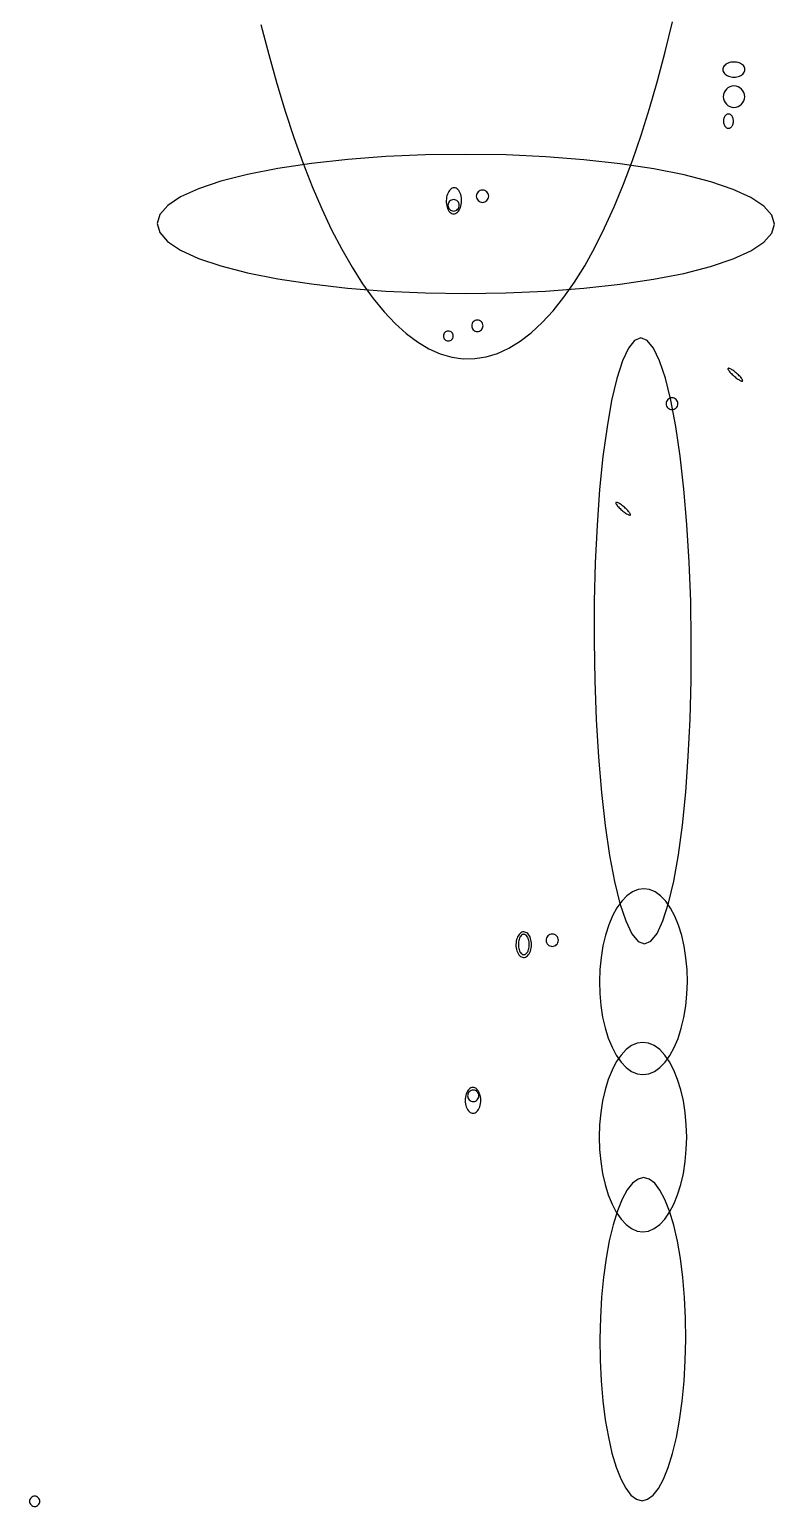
# Model space of a CAD drawing. Extents: x -1 to 217, y -22 to 302.
# Drawn here: x 52.5 to 98.6, y 85.4 to 176.8 of the extents above; entities that cross this region are included whole.
import ezdxf

# ---------------------------------------------------------------- set-up
doc = ezdxf.new("R2010")
doc.units = 0

msp = doc.modelspace()

# ---------------------------------------------------------------- linework, layer by layer
at = {"layer": 'CIRCLES'}
for p, q in [((95.424, 172.807), (95.411, 172.678)), ((95.462, 172.932), (95.424, 172.807)), ((95.523, 173.047), (95.462, 172.932)), ((95.606, 173.147), (95.523, 173.047)), ((95.706, 173.23), (95.606, 173.147)), ((95.821, 173.291), (95.706, 173.23)), ((95.946, 173.329), (95.821, 173.291)), ((96.076, 173.342), (95.946, 173.329)), ((96.205, 173.329), (96.076, 173.342)), ((96.33, 173.291), (96.205, 173.329)), ((96.445, 173.23), (96.33, 173.291)), ((96.545, 173.147), (96.445, 173.23)), ((96.628, 173.047), (96.545, 173.147)), ((96.689, 172.932), (96.628, 173.047)), ((96.727, 172.807), (96.689, 172.932)), ((96.74, 172.678), (96.727, 172.807)), ((95.411, 172.678), (95.424, 172.548)), ((95.424, 172.548), (95.462, 172.423)), ((95.462, 172.423), (95.523, 172.309)), ((95.523, 172.309), (95.606, 172.208)), ((95.606, 172.208), (95.706, 172.125)), ((95.706, 172.125), (95.821, 172.064)), ((95.821, 172.064), (95.946, 172.026)), ((95.946, 172.026), (96.076, 172.013)), ((96.076, 172.013), (96.205, 172.026)), ((96.205, 172.026), (96.33, 172.064)), ((96.33, 172.064), (96.445, 172.125)), ((96.445, 172.125), (96.545, 172.208)), ((96.545, 172.208), (96.628, 172.309)), ((96.628, 172.309), (96.689, 172.423)), ((96.689, 172.423), (96.727, 172.548)), ((96.727, 172.548), (96.74, 172.678)), ((80.144, 166.593), (80.136, 166.518)), ((80.136, 166.518), (80.144, 166.444)), ((80.165, 166.664), (80.144, 166.593)), ((80.144, 166.444), (80.165, 166.372)), ((80.201, 166.73), (80.165, 166.664)), ((80.248, 166.788), (80.201, 166.73)), ((80.306, 166.835), (80.248, 166.788)), ((80.372, 166.871), (80.306, 166.835)), ((80.444, 166.892), (80.372, 166.871)), ((80.518, 166.9), (80.444, 166.892)), ((80.592, 166.892), (80.518, 166.9)), ((80.664, 166.871), (80.592, 166.892)), ((80.73, 166.835), (80.664, 166.871)), ((80.788, 166.788), (80.73, 166.835)), ((80.835, 166.73), (80.788, 166.788)), ((80.871, 166.664), (80.835, 166.73)), ((80.892, 166.593), (80.871, 166.664)), ((80.871, 166.372), (80.892, 166.444)), ((80.9, 166.518), (80.892, 166.593)), ((80.892, 166.444), (80.9, 166.518)), ((78.386, 166.024), (78.379, 165.955)), ((78.379, 165.955), (78.386, 165.886)), ((78.406, 166.09), (78.386, 166.024)), ((78.386, 165.886), (78.406, 165.82)), ((78.439, 166.151), (78.406, 166.09)), ((78.406, 165.82), (78.439, 165.759)), ((78.482, 166.204), (78.439, 166.151)), ((78.439, 165.759), (78.482, 165.706)), ((78.536, 166.248), (78.482, 166.204)), ((78.482, 165.706), (78.536, 165.662)), ((78.597, 166.281), (78.536, 166.248)), ((78.536, 165.662), (78.597, 165.629)), ((78.663, 166.301), (78.597, 166.281)), ((78.597, 165.629), (78.663, 165.609)), ((78.732, 166.308), (78.663, 166.301)), ((78.663, 165.609), (78.732, 165.602)), ((78.801, 166.301), (78.732, 166.308)), ((78.732, 165.602), (78.801, 165.609)), ((78.867, 166.281), (78.801, 166.301)), ((78.801, 165.609), (78.867, 165.629)), ((78.928, 166.248), (78.867, 166.281)), ((78.867, 165.629), (78.928, 165.662)), ((78.981, 166.204), (78.928, 166.248)), ((78.928, 165.662), (78.981, 165.706)), ((79.025, 166.151), (78.981, 166.204)), ((78.981, 165.706), (79.025, 165.759)), ((79.057, 166.09), (79.025, 166.151)), ((79.025, 165.759), (79.057, 165.82)), ((79.078, 166.024), (79.057, 166.09)), ((79.057, 165.82), (79.078, 165.886)), ((79.084, 165.955), (79.078, 166.024)), ((79.078, 165.886), (79.084, 165.955)), ((80.165, 166.372), (80.201, 166.306)), ((80.201, 166.306), (80.248, 166.248)), ((80.248, 166.248), (80.306, 166.201)), ((80.306, 166.201), (80.372, 166.166)), ((80.372, 166.166), (80.444, 166.144)), ((80.444, 166.144), (80.518, 166.137)), ((80.518, 166.137), (80.592, 166.144)), ((80.592, 166.144), (80.664, 166.166)), ((80.664, 166.166), (80.73, 166.201)), ((80.73, 166.201), (80.788, 166.248)), ((80.788, 166.248), (80.835, 166.306)), ((80.835, 166.306), (80.871, 166.372)), ((79.855, 158.565), (79.848, 158.496)), ((79.848, 158.496), (79.855, 158.427)), ((79.875, 158.631), (79.855, 158.565)), ((79.855, 158.427), (79.875, 158.361)), ((79.908, 158.692), (79.875, 158.631)), ((79.875, 158.361), (79.908, 158.3)), ((79.951, 158.745), (79.908, 158.692)), ((79.908, 158.3), (79.951, 158.247)), ((80.005, 158.789), (79.951, 158.745)), ((79.951, 158.247), (80.005, 158.203)), ((80.066, 158.821), (80.005, 158.789)), ((80.005, 158.203), (80.066, 158.171)), ((80.132, 158.842), (80.066, 158.821)), ((80.201, 158.848), (80.132, 158.842)), ((80.269, 158.842), (80.201, 158.848)), ((80.335, 158.821), (80.269, 158.842)), ((80.396, 158.789), (80.335, 158.821)), ((80.335, 158.171), (80.396, 158.203)), ((80.45, 158.745), (80.396, 158.789)), ((80.396, 158.203), (80.45, 158.247)), ((80.493, 158.692), (80.45, 158.745)), ((80.45, 158.247), (80.493, 158.3)), ((80.526, 158.631), (80.493, 158.692)), ((80.493, 158.3), (80.526, 158.361)), ((80.546, 158.565), (80.526, 158.631)), ((80.526, 158.361), (80.546, 158.427)), ((80.553, 158.496), (80.546, 158.565)), ((80.546, 158.427), (80.553, 158.496)), ((78.102, 157.921), (78.096, 157.861)), ((78.096, 157.861), (78.102, 157.801)), ((78.119, 157.978), (78.102, 157.921)), ((78.102, 157.801), (78.119, 157.744)), ((78.148, 158.031), (78.119, 157.978)), ((78.119, 157.744), (78.148, 157.691)), ((78.185, 158.077), (78.148, 158.031)), ((78.148, 157.691), (78.185, 157.645)), ((78.232, 158.115), (78.185, 158.077)), ((78.185, 157.645), (78.232, 157.607)), ((78.285, 158.143), (78.232, 158.115)), ((78.232, 157.607), (78.285, 157.579)), ((78.342, 158.16), (78.285, 158.143)), ((78.285, 157.579), (78.342, 157.562)), ((78.401, 158.166), (78.342, 158.16)), ((78.342, 157.562), (78.401, 157.556)), ((78.461, 158.16), (78.401, 158.166)), ((78.401, 157.556), (78.461, 157.562)), ((78.518, 158.143), (78.461, 158.16)), ((78.461, 157.562), (78.518, 157.579)), ((78.571, 158.115), (78.518, 158.143)), ((78.518, 157.579), (78.571, 157.607)), ((78.617, 158.077), (78.571, 158.115)), ((78.571, 157.607), (78.617, 157.645)), ((78.655, 158.031), (78.617, 158.077)), ((78.617, 157.645), (78.655, 157.691)), ((78.683, 157.978), (78.655, 158.031)), ((78.655, 157.691), (78.683, 157.744)), ((78.701, 157.921), (78.683, 157.978)), ((78.683, 157.744), (78.701, 157.801)), ((78.707, 157.861), (78.701, 157.921)), ((78.701, 157.801), (78.707, 157.861)), ((80.066, 158.171), (80.132, 158.15)), ((80.132, 158.15), (80.201, 158.144)), ((80.201, 158.144), (80.269, 158.15)), ((80.269, 158.15), (80.335, 158.171)), ((91.887, 153.741), (91.88, 153.67)), ((91.88, 153.67), (91.887, 153.599)), ((91.908, 153.809), (91.887, 153.741)), ((91.942, 153.872), (91.908, 153.809)), ((91.987, 153.928), (91.942, 153.872)), ((92.042, 153.973), (91.987, 153.928)), ((92.105, 154.006), (92.042, 153.973)), ((92.173, 154.027), (92.105, 154.006)), ((92.244, 154.034), (92.173, 154.027)), ((92.315, 154.027), (92.244, 154.034)), ((92.384, 154.006), (92.315, 154.027)), ((92.447, 153.973), (92.384, 154.006)), ((92.502, 153.928), (92.447, 153.973)), ((92.547, 153.872), (92.502, 153.928)), ((92.581, 153.809), (92.547, 153.872)), ((92.602, 153.741), (92.581, 153.809)), ((92.609, 153.67), (92.602, 153.741)), ((92.602, 153.599), (92.609, 153.67)), ((91.887, 153.599), (91.908, 153.531)), ((91.908, 153.531), (91.942, 153.468)), ((91.942, 153.468), (91.987, 153.412)), ((91.987, 153.412), (92.042, 153.367)), ((92.042, 153.367), (92.105, 153.334)), ((92.105, 153.334), (92.173, 153.313)), ((92.173, 153.313), (92.244, 153.306)), ((92.244, 153.306), (92.315, 153.313)), ((92.315, 153.313), (92.384, 153.334)), ((92.384, 153.334), (92.447, 153.367)), ((92.447, 153.367), (92.502, 153.412)), ((92.502, 153.412), (92.547, 153.468)), ((92.547, 153.468), (92.581, 153.531)), ((92.581, 153.531), (92.602, 153.599)), ((84.566, 120.729), (84.519, 120.672)), ((84.624, 120.777), (84.566, 120.729)), ((84.69, 120.812), (84.624, 120.777)), ((84.762, 120.834), (84.69, 120.812)), ((84.836, 120.841), (84.762, 120.834)), ((84.91, 120.834), (84.836, 120.841)), ((84.982, 120.812), (84.91, 120.834)), ((85.048, 120.777), (84.982, 120.812)), ((85.106, 120.729), (85.048, 120.777)), ((85.153, 120.672), (85.106, 120.729)), ((84.462, 120.534), (84.454, 120.46)), ((84.454, 120.46), (84.462, 120.385)), ((84.483, 120.606), (84.462, 120.534)), ((84.462, 120.385), (84.483, 120.313)), ((84.519, 120.672), (84.483, 120.606)), ((84.483, 120.313), (84.519, 120.247)), ((84.519, 120.247), (84.566, 120.19)), ((84.566, 120.19), (84.624, 120.142)), ((84.624, 120.142), (84.69, 120.107)), ((84.69, 120.107), (84.762, 120.085)), ((84.762, 120.085), (84.836, 120.078)), ((84.836, 120.078), (84.91, 120.085)), ((84.91, 120.085), (84.982, 120.107)), ((84.982, 120.107), (85.048, 120.142)), ((85.048, 120.142), (85.106, 120.19)), ((85.106, 120.19), (85.153, 120.247)), ((85.189, 120.606), (85.153, 120.672)), ((85.153, 120.247), (85.189, 120.313)), ((85.21, 120.534), (85.189, 120.606)), ((85.189, 120.313), (85.21, 120.385)), ((85.218, 120.46), (85.21, 120.534)), ((85.21, 120.385), (85.218, 120.46)), ((79.601, 110.897), (79.594, 110.829)), ((79.594, 110.829), (79.601, 110.76)), ((79.621, 110.963), (79.601, 110.897)), ((79.601, 110.76), (79.621, 110.694)), ((79.654, 111.024), (79.621, 110.963)), ((79.621, 110.694), (79.654, 110.633)), ((79.697, 111.078), (79.654, 111.024)), ((79.654, 110.633), (79.697, 110.58)), ((79.751, 111.122), (79.697, 111.078)), ((79.812, 111.154), (79.751, 111.122)), ((79.878, 111.174), (79.812, 111.154)), ((79.947, 111.181), (79.878, 111.174)), ((80.015, 111.174), (79.947, 111.181)), ((80.081, 111.154), (80.015, 111.174)), ((80.142, 111.122), (80.081, 111.154)), ((80.196, 111.078), (80.142, 111.122)), ((80.239, 111.024), (80.196, 111.078)), ((80.196, 110.58), (80.239, 110.633)), ((80.272, 110.963), (80.239, 111.024)), ((80.239, 110.633), (80.272, 110.694)), ((80.292, 110.897), (80.272, 110.963)), ((80.272, 110.694), (80.292, 110.76)), ((80.299, 110.829), (80.292, 110.897)), ((80.292, 110.76), (80.299, 110.829)), ((79.697, 110.58), (79.751, 110.536)), ((79.751, 110.536), (79.812, 110.503)), ((79.812, 110.503), (79.878, 110.483)), ((79.878, 110.483), (79.947, 110.476)), ((79.947, 110.476), (80.015, 110.483)), ((80.015, 110.483), (80.081, 110.503)), ((80.081, 110.503), (80.142, 110.536)), ((80.142, 110.536), (80.196, 110.58)), ((52.586, 85.95), (52.547, 85.901)), ((52.634, 85.989), (52.586, 85.95)), ((52.689, 86.018), (52.634, 85.989)), ((52.749, 86.036), (52.689, 86.018)), ((52.811, 86.043), (52.749, 86.036)), ((52.873, 86.036), (52.811, 86.043)), ((52.932, 86.018), (52.873, 86.036)), ((52.987, 85.989), (52.932, 86.018)), ((53.035, 85.95), (52.987, 85.989)), ((53.075, 85.901), (53.035, 85.95)), ((52.499, 85.787), (52.493, 85.725)), ((52.493, 85.725), (52.499, 85.663)), ((52.517, 85.847), (52.499, 85.787)), ((52.499, 85.663), (52.517, 85.603)), ((52.547, 85.901), (52.517, 85.847)), ((52.517, 85.603), (52.547, 85.549)), ((52.547, 85.549), (52.586, 85.5)), ((52.586, 85.5), (52.634, 85.461)), ((52.634, 85.461), (52.689, 85.432)), ((52.689, 85.432), (52.749, 85.414)), ((52.749, 85.414), (52.811, 85.407)), ((52.811, 85.407), (52.873, 85.414)), ((52.873, 85.414), (52.932, 85.432)), ((52.932, 85.432), (52.987, 85.461)), ((52.987, 85.461), (53.035, 85.5)), ((53.035, 85.5), (53.075, 85.549)), ((53.104, 85.847), (53.075, 85.901)), ((53.075, 85.549), (53.104, 85.603)), ((53.122, 85.787), (53.104, 85.847)), ((53.104, 85.603), (53.122, 85.663)), ((53.128, 85.725), (53.122, 85.787)), ((53.122, 85.663), (53.128, 85.725))]:
    msp.add_line(p, q, dxfattribs=at)
at = {"layer": 'ELLIPSES'}
for p, q in [((66.813, 177.144), (67.288, 175.287)), ((91.825, 175.45), (92.275, 177.313)), ((67.288, 175.287), (67.785, 173.501)), ((91.352, 173.657), (91.825, 175.45)), ((95.523, 174.636), (95.474, 174.584)), ((95.582, 174.682), (95.523, 174.636)), ((95.649, 174.724), (95.582, 174.682)), ((95.723, 174.759), (95.649, 174.724)), ((95.803, 174.787), (95.723, 174.759)), ((95.888, 174.808), (95.803, 174.787)), ((95.975, 174.821), (95.888, 174.808)), ((96.065, 174.826), (95.975, 174.821)), ((96.154, 174.823), (96.065, 174.826)), ((96.243, 174.812), (96.154, 174.823)), ((96.328, 174.794), (96.243, 174.812)), ((96.409, 174.768), (96.328, 174.794)), ((96.484, 174.735), (96.409, 174.768)), ((96.552, 174.696), (96.484, 174.735)), ((96.611, 174.651), (96.552, 174.696)), ((96.662, 174.601), (96.611, 174.651)), ((95.391, 174.41), (95.386, 174.349)), ((95.386, 174.349), (95.392, 174.288)), ((95.407, 174.47), (95.391, 174.41)), ((95.392, 174.288), (95.411, 174.229)), ((95.435, 174.529), (95.407, 174.47)), ((95.411, 174.229), (95.44, 174.171)), ((95.474, 174.584), (95.435, 174.529)), ((95.44, 174.171), (95.481, 174.117)), ((95.481, 174.117), (95.531, 174.067)), ((95.531, 174.067), (95.591, 174.022)), ((95.591, 174.022), (95.659, 173.982)), ((95.659, 173.982), (95.734, 173.949)), ((95.734, 173.949), (95.815, 173.923)), ((95.815, 173.923), (95.9, 173.905)), ((95.9, 173.905), (95.988, 173.894)), ((95.988, 173.894), (96.078, 173.891)), ((96.078, 173.891), (96.167, 173.897)), ((96.167, 173.897), (96.255, 173.91)), ((96.255, 173.91), (96.34, 173.931)), ((96.34, 173.931), (96.42, 173.959)), ((96.42, 173.959), (96.494, 173.994)), ((96.494, 173.994), (96.561, 174.035)), ((96.561, 174.035), (96.619, 174.082)), ((96.619, 174.082), (96.669, 174.133)), ((96.702, 174.546), (96.662, 174.601)), ((96.669, 174.133), (96.707, 174.189)), ((96.732, 174.489), (96.702, 174.546)), ((96.707, 174.189), (96.735, 174.247)), ((96.75, 174.429), (96.732, 174.489)), ((96.735, 174.247), (96.752, 174.307)), ((96.757, 174.368), (96.75, 174.429)), ((96.752, 174.307), (96.757, 174.368)), ((67.785, 173.501), (68.304, 171.789)), ((90.856, 171.938), (91.352, 173.657)), ((90.339, 170.296), (90.856, 171.938)), ((68.304, 171.789), (68.842, 170.154)), ((95.429, 171.225), (95.425, 171.167)), ((95.425, 171.167), (95.427, 171.11)), ((95.427, 171.11), (95.435, 171.053)), ((95.437, 171.281), (95.429, 171.225)), ((95.435, 171.053), (95.447, 170.999)), ((95.451, 171.335), (95.437, 171.281)), ((95.447, 170.999), (95.464, 170.947)), ((95.47, 171.387), (95.451, 171.335)), ((95.493, 171.434), (95.47, 171.387)), ((95.52, 171.477), (95.493, 171.434)), ((95.551, 171.515), (95.52, 171.477)), ((95.585, 171.547), (95.551, 171.515)), ((95.622, 171.572), (95.585, 171.547)), ((95.661, 171.59), (95.622, 171.572)), ((95.7, 171.6), (95.661, 171.59)), ((95.741, 171.604), (95.7, 171.6)), ((95.781, 171.599), (95.741, 171.604)), ((95.821, 171.588), (95.781, 171.599)), ((95.859, 171.569), (95.821, 171.588)), ((95.895, 171.543), (95.859, 171.569)), ((95.929, 171.511), (95.895, 171.543)), ((95.959, 171.472), (95.929, 171.511)), ((95.985, 171.429), (95.959, 171.472)), ((96.007, 171.38), (95.985, 171.429)), ((96.002, 170.94), (96.02, 170.992)), ((96.024, 171.329), (96.007, 171.38)), ((96.02, 170.992), (96.034, 171.046)), ((96.037, 171.274), (96.024, 171.329)), ((96.034, 171.046), (96.043, 171.103)), ((96.044, 171.217), (96.037, 171.274)), ((96.043, 171.103), (96.046, 171.16)), ((96.046, 171.16), (96.044, 171.217)), ((68.842, 170.154), (69.401, 168.599)), ((89.801, 168.734), (90.339, 170.296)), ((95.464, 170.947), (95.486, 170.899)), ((95.486, 170.899), (95.513, 170.855)), ((95.513, 170.855), (95.543, 170.817)), ((95.543, 170.817), (95.576, 170.784)), ((95.576, 170.784), (95.612, 170.759)), ((95.612, 170.759), (95.65, 170.74)), ((95.65, 170.74), (95.69, 170.728)), ((95.69, 170.728), (95.73, 170.724)), ((95.73, 170.724), (95.771, 170.727)), ((95.771, 170.727), (95.811, 170.738)), ((95.811, 170.738), (95.85, 170.756)), ((95.85, 170.756), (95.886, 170.781)), ((95.886, 170.781), (95.92, 170.812)), ((95.92, 170.812), (95.951, 170.85)), ((95.951, 170.85), (95.979, 170.893)), ((95.979, 170.893), (96.002, 170.94)), ((67.863, 168.233), (65.984, 167.863)), ((69.94, 168.543), (67.863, 168.233)), ((69.401, 168.599), (69.977, 167.127)), ((72.181, 168.79), (69.94, 168.543)), ((74.547, 168.968), (72.181, 168.79)), ((76.997, 169.075), (74.547, 168.968)), ((79.489, 169.109), (76.997, 169.075)), ((81.982, 169.07), (79.489, 169.109)), ((84.432, 168.957), (81.982, 169.07)), ((86.797, 168.773), (84.432, 168.957)), ((89.037, 168.522), (86.797, 168.773)), ((91.114, 168.206), (89.037, 168.522)), ((89.244, 167.254), (89.801, 168.734)), ((64.337, 167.442), (62.949, 166.975)), ((65.984, 167.863), (64.337, 167.442)), ((92.992, 167.833), (91.114, 168.206)), ((94.638, 167.408), (92.992, 167.833)), ((96.025, 166.938), (94.638, 167.408)), ((61.843, 166.471), (61.04, 165.939)), ((62.949, 166.975), (61.843, 166.471)), ((69.977, 167.127), (70.571, 165.741)), ((78.296, 166.451), (78.281, 166.348)), ((78.318, 166.55), (78.296, 166.451)), ((78.349, 166.644), (78.318, 166.55)), ((78.385, 166.731), (78.349, 166.644)), ((78.429, 166.809), (78.385, 166.731)), ((78.477, 166.878), (78.429, 166.809)), ((78.531, 166.935), (78.477, 166.878)), ((78.588, 166.98), (78.531, 166.935)), ((78.648, 167.013), (78.588, 166.98)), ((78.71, 167.032), (78.648, 167.013)), ((78.772, 167.037), (78.71, 167.032)), ((78.834, 167.028), (78.772, 167.037)), ((78.895, 167.006), (78.834, 167.028)), ((78.953, 166.971), (78.895, 167.006)), ((79.008, 166.923), (78.953, 166.971)), ((79.058, 166.863), (79.008, 166.923)), ((79.103, 166.792), (79.058, 166.863)), ((79.142, 166.711), (79.103, 166.792)), ((79.175, 166.623), (79.142, 166.711)), ((79.2, 166.527), (79.175, 166.623)), ((79.217, 166.427), (79.2, 166.527)), ((79.227, 166.323), (79.217, 166.427)), ((88.669, 165.861), (89.244, 167.254)), ((97.13, 166.431), (96.025, 166.938)), ((97.932, 165.897), (97.13, 166.431)), ((61.04, 165.939), (60.552, 165.387)), ((70.571, 165.741), (71.181, 164.443)), ((78.281, 166.348), (78.274, 166.242)), ((78.274, 166.242), (78.276, 166.137)), ((78.276, 166.137), (78.285, 166.033)), ((78.285, 166.033), (78.303, 165.933)), ((78.303, 165.933), (78.328, 165.837)), ((78.328, 165.837), (78.36, 165.749)), ((78.36, 165.749), (78.399, 165.668)), ((78.399, 165.668), (78.444, 165.598)), ((78.444, 165.598), (78.495, 165.538)), ((78.495, 165.538), (78.549, 165.49)), ((78.549, 165.49), (78.608, 165.454)), ((78.914, 165.48), (78.972, 165.525)), ((78.972, 165.525), (79.025, 165.583)), ((79.025, 165.583), (79.074, 165.651)), ((79.074, 165.651), (79.117, 165.729)), ((79.117, 165.729), (79.154, 165.816)), ((79.154, 165.816), (79.184, 165.91)), ((79.184, 165.91), (79.207, 166.009)), ((79.207, 166.009), (79.221, 166.113)), ((79.221, 166.113), (79.228, 166.218)), ((79.228, 166.218), (79.227, 166.323)), ((88.076, 164.555), (88.669, 165.861)), ((98.419, 165.344), (97.932, 165.897)), ((60.552, 165.387), (60.388, 164.825)), ((60.388, 164.825), (60.55, 164.263)), ((78.608, 165.454), (78.668, 165.432)), ((78.668, 165.432), (78.73, 165.423)), ((78.73, 165.423), (78.793, 165.429)), ((78.793, 165.429), (78.854, 165.448)), ((78.854, 165.448), (78.914, 165.48)), ((98.418, 164.22), (98.582, 164.782)), ((98.582, 164.782), (98.419, 165.344)), ((60.55, 164.263), (61.037, 163.71)), ((61.037, 163.71), (61.839, 163.175)), ((71.181, 164.443), (71.806, 163.236)), ((87.467, 163.34), (88.076, 164.555)), ((97.126, 163.136), (97.93, 163.668)), ((97.93, 163.668), (98.418, 164.22)), ((61.839, 163.175), (62.944, 162.669)), ((71.806, 163.236), (72.445, 162.122)), ((86.843, 162.217), (87.467, 163.34)), ((96.021, 162.632), (97.126, 163.136)), ((62.944, 162.669), (64.331, 162.199)), ((64.331, 162.199), (65.978, 161.774)), ((72.445, 162.122), (73.096, 161.103)), ((86.205, 161.19), (86.843, 162.217)), ((92.985, 161.743), (94.632, 162.165)), ((94.632, 162.165), (96.021, 162.632)), ((65.978, 161.774), (67.855, 161.4)), ((67.855, 161.4), (69.932, 161.085)), ((69.932, 161.085), (72.172, 160.833)), ((73.096, 161.103), (73.759, 160.181)), ((85.554, 160.259), (86.205, 161.19)), ((86.788, 160.817), (89.029, 161.064)), ((89.029, 161.064), (91.106, 161.374)), ((91.106, 161.374), (92.985, 161.743)), ((72.172, 160.833), (74.537, 160.65)), ((73.759, 160.181), (74.433, 159.357)), ((74.537, 160.65), (76.987, 160.537)), ((76.987, 160.537), (79.48, 160.497)), ((79.48, 160.497), (81.972, 160.531)), ((81.972, 160.531), (84.423, 160.639)), ((84.423, 160.639), (86.788, 160.817)), ((84.892, 159.427), (85.554, 160.259)), ((74.433, 159.357), (75.115, 158.634)), ((84.219, 158.695), (84.892, 159.427)), ((75.115, 158.634), (75.805, 158.012)), ((83.538, 158.064), (84.219, 158.695)), ((75.805, 158.012), (76.502, 157.493)), ((76.502, 157.493), (77.204, 157.078)), ((82.152, 157.111), (82.848, 157.535)), ((82.848, 157.535), (83.538, 158.064)), ((89.925, 157.589), (89.542, 157.108)), ((90.317, 157.752), (89.925, 157.589)), ((90.71, 157.594), (90.317, 157.752)), ((91.099, 157.117), (90.71, 157.594)), ((77.204, 157.078), (77.909, 156.767)), ((77.909, 156.767), (78.618, 156.561)), ((78.618, 156.561), (79.327, 156.46)), ((79.327, 156.46), (80.037, 156.464)), ((80.037, 156.464), (80.745, 156.575)), ((80.745, 156.575), (81.45, 156.79)), ((81.45, 156.79), (82.152, 157.111)), ((89.542, 157.108), (89.174, 156.317)), ((91.477, 156.331), (91.099, 157.117)), ((89.174, 156.317), (88.827, 155.229)), ((91.837, 155.247), (91.477, 156.331)), ((95.71, 155.856), (95.703, 155.841)), ((95.703, 155.841), (95.705, 155.82)), ((95.705, 155.82), (95.714, 155.792)), ((95.724, 155.865), (95.71, 155.856)), ((95.714, 155.792), (95.731, 155.759)), ((95.745, 155.867), (95.724, 155.865)), ((95.731, 155.759), (95.755, 155.721)), ((95.774, 155.862), (95.745, 155.867)), ((95.755, 155.721), (95.787, 155.679)), ((95.809, 155.85), (95.774, 155.862)), ((95.787, 155.679), (95.824, 155.633)), ((95.85, 155.831), (95.809, 155.85)), ((95.824, 155.633), (95.867, 155.584)), ((95.897, 155.807), (95.85, 155.831)), ((95.867, 155.584), (95.916, 155.533)), ((95.948, 155.777), (95.897, 155.807)), ((95.916, 155.533), (95.968, 155.482)), ((96.003, 155.741), (95.948, 155.777)), ((95.968, 155.482), (96.024, 155.43)), ((96.06, 155.701), (96.003, 155.741)), ((96.024, 155.43), (96.082, 155.378)), ((96.119, 155.657), (96.06, 155.701)), ((96.179, 155.61), (96.119, 155.657)), ((96.238, 155.56), (96.179, 155.61)), ((96.296, 155.509), (96.238, 155.56)), ((96.352, 155.457), (96.296, 155.509)), ((96.405, 155.405), (96.352, 155.457)), ((88.827, 155.229), (88.508, 153.864)), ((92.172, 153.886), (91.837, 155.247)), ((96.082, 155.378), (96.142, 155.329)), ((96.142, 155.329), (96.201, 155.281)), ((96.201, 155.281), (96.26, 155.237)), ((96.26, 155.237), (96.318, 155.197)), ((96.318, 155.197), (96.372, 155.162)), ((96.372, 155.162), (96.423, 155.131)), ((96.453, 155.354), (96.405, 155.405)), ((96.423, 155.131), (96.47, 155.107)), ((96.496, 155.306), (96.453, 155.354)), ((96.47, 155.107), (96.511, 155.089)), ((96.534, 155.26), (96.496, 155.306)), ((96.511, 155.089), (96.546, 155.077)), ((96.565, 155.217), (96.534, 155.26)), ((96.546, 155.077), (96.575, 155.072)), ((96.589, 155.179), (96.565, 155.217)), ((96.575, 155.072), (96.597, 155.074)), ((96.606, 155.146), (96.589, 155.179)), ((96.597, 155.074), (96.611, 155.082)), ((96.615, 155.119), (96.606, 155.146)), ((96.611, 155.082), (96.617, 155.097)), ((96.617, 155.097), (96.615, 155.119)), ((88.508, 153.864), (88.222, 152.244)), ((92.478, 152.27), (92.172, 153.886)), ((88.222, 152.244), (87.973, 150.397)), ((92.749, 150.426), (92.478, 152.27)), ((87.973, 150.397), (87.767, 148.356)), ((92.98, 148.387), (92.749, 150.426)), ((87.767, 148.356), (87.606, 146.154)), ((93.167, 146.187), (92.98, 148.387)), ((88.767, 147.559), (88.761, 147.544)), ((88.761, 147.544), (88.762, 147.522)), ((88.762, 147.522), (88.772, 147.495)), ((88.781, 147.567), (88.767, 147.559)), ((88.772, 147.495), (88.788, 147.462)), ((88.803, 147.569), (88.781, 147.567)), ((88.788, 147.462), (88.813, 147.424)), ((88.831, 147.564), (88.803, 147.569)), ((88.813, 147.424), (88.844, 147.381)), ((88.866, 147.552), (88.831, 147.564)), ((88.844, 147.381), (88.881, 147.335)), ((88.908, 147.534), (88.866, 147.552)), ((88.881, 147.335), (88.925, 147.287)), ((88.954, 147.51), (88.908, 147.534)), ((88.925, 147.287), (88.973, 147.236)), ((89.005, 147.479), (88.954, 147.51)), ((88.973, 147.236), (89.026, 147.184)), ((89.06, 147.444), (89.005, 147.479)), ((89.117, 147.404), (89.06, 147.444)), ((89.176, 147.36), (89.117, 147.404)), ((89.236, 147.312), (89.176, 147.36)), ((89.295, 147.263), (89.236, 147.312)), ((89.354, 147.211), (89.295, 147.263)), ((89.409, 147.159), (89.354, 147.211)), ((89.026, 147.184), (89.081, 147.132)), ((89.081, 147.132), (89.14, 147.081)), ((89.14, 147.081), (89.199, 147.031)), ((89.199, 147.031), (89.259, 146.984)), ((89.259, 146.984), (89.318, 146.94)), ((89.318, 146.94), (89.375, 146.9)), ((89.375, 146.9), (89.43, 146.864)), ((89.462, 147.108), (89.409, 147.159)), ((89.43, 146.864), (89.481, 146.834)), ((89.51, 147.057), (89.462, 147.108)), ((89.481, 146.834), (89.527, 146.81)), ((89.554, 147.008), (89.51, 147.057)), ((89.527, 146.81), (89.569, 146.791)), ((89.591, 146.962), (89.554, 147.008)), ((89.569, 146.791), (89.604, 146.779)), ((89.622, 146.92), (89.591, 146.962)), ((89.604, 146.779), (89.632, 146.774)), ((89.647, 146.882), (89.622, 146.92)), ((89.632, 146.774), (89.654, 146.776)), ((89.663, 146.849), (89.647, 146.882)), ((89.654, 146.776), (89.668, 146.785)), ((89.673, 146.821), (89.663, 146.849)), ((89.668, 146.785), (89.674, 146.8)), ((89.674, 146.8), (89.673, 146.821)), ((87.606, 146.154), (87.493, 143.829)), ((93.307, 143.864), (93.167, 146.187)), ((87.493, 143.829), (87.431, 141.422)), ((93.399, 141.458), (93.307, 143.864)), ((87.431, 141.422), (87.42, 138.973)), ((93.439, 139.009), (93.399, 141.458)), ((87.42, 138.973), (87.461, 136.524)), ((93.428, 136.56), (93.439, 139.009)), ((87.461, 136.524), (87.552, 134.118)), ((93.366, 134.153), (93.428, 136.56)), ((87.552, 134.118), (87.692, 131.795)), ((93.253, 131.828), (93.366, 134.153)), ((87.692, 131.795), (87.88, 129.595)), ((93.093, 129.626), (93.253, 131.828)), ((87.88, 129.595), (88.111, 127.556)), ((92.886, 127.584), (93.093, 129.626)), ((88.111, 127.556), (88.382, 125.712)), ((92.638, 125.738), (92.886, 127.584)), ((88.382, 125.712), (88.687, 124.096)), ((92.351, 124.118), (92.638, 125.738)), ((88.687, 124.096), (89.023, 122.734)), ((89.793, 123.452), (89.455, 123.212)), ((90.143, 123.598), (89.793, 123.452)), ((90.498, 123.645), (90.143, 123.598)), ((90.853, 123.594), (90.498, 123.645)), ((91.201, 123.446), (90.853, 123.594)), ((91.537, 123.203), (91.201, 123.446)), ((92.032, 122.753), (92.351, 124.118)), ((89.135, 122.881), (88.837, 122.464)), ((89.023, 122.734), (89.382, 121.651)), ((89.455, 123.212), (89.135, 122.881)), ((91.855, 122.869), (91.537, 123.203)), ((91.686, 121.665), (92.032, 122.753)), ((92.149, 122.449), (91.855, 122.869)), ((88.568, 121.969), (88.33, 121.404)), ((88.837, 122.464), (88.568, 121.969)), ((89.382, 121.651), (89.76, 120.865)), ((91.318, 120.874), (91.686, 121.665)), ((92.414, 121.952), (92.149, 122.449)), ((92.647, 121.386), (92.414, 121.952)), ((82.737, 120.751), (82.694, 120.674)), ((82.785, 120.819), (82.737, 120.751)), ((82.839, 120.875), (82.785, 120.819)), ((82.865, 120.697), (82.832, 120.643)), ((82.896, 120.92), (82.839, 120.875)), ((82.902, 120.744), (82.865, 120.697)), ((82.956, 120.952), (82.896, 120.92)), ((82.941, 120.78), (82.902, 120.744)), ((82.983, 120.807), (82.941, 120.78)), ((83.018, 120.972), (82.956, 120.952)), ((83.026, 120.824), (82.983, 120.807)), ((83.081, 120.977), (83.018, 120.972)), ((83.07, 120.829), (83.026, 120.824)), ((83.114, 120.824), (83.07, 120.829)), ((83.144, 120.969), (83.081, 120.977)), ((83.158, 120.808), (83.114, 120.824)), ((83.206, 120.948), (83.144, 120.969)), ((83.2, 120.782), (83.158, 120.808)), ((83.24, 120.746), (83.2, 120.782)), ((83.265, 120.914), (83.206, 120.948)), ((83.277, 120.7), (83.24, 120.746)), ((83.321, 120.867), (83.265, 120.914)), ((83.31, 120.645), (83.277, 120.7)), ((83.372, 120.809), (83.321, 120.867)), ((83.418, 120.74), (83.372, 120.809)), ((83.458, 120.661), (83.418, 120.74)), ((88.13, 120.78), (87.97, 120.106)), ((88.33, 121.404), (88.13, 120.78)), ((89.76, 120.865), (90.149, 120.388)), ((90.935, 120.393), (91.318, 120.874)), ((92.842, 120.759), (92.647, 121.386)), ((92.996, 120.084), (92.842, 120.759)), ((82.592, 120.298), (82.586, 120.194)), ((82.586, 120.194), (82.588, 120.091)), ((82.588, 120.091), (82.599, 119.989)), ((82.606, 120.399), (82.592, 120.298)), ((82.599, 119.989), (82.617, 119.891)), ((82.628, 120.496), (82.606, 120.399)), ((82.617, 119.891), (82.644, 119.798)), ((82.657, 120.589), (82.628, 120.496)), ((82.644, 119.798), (82.677, 119.711)), ((82.694, 120.674), (82.657, 120.589)), ((82.738, 120.277), (82.736, 120.195)), ((82.736, 120.195), (82.739, 120.112)), ((82.746, 120.359), (82.738, 120.277)), ((82.739, 120.112), (82.748, 120.031)), ((82.76, 120.437), (82.746, 120.359)), ((82.748, 120.031), (82.763, 119.953)), ((82.779, 120.511), (82.76, 120.437)), ((82.763, 119.953), (82.783, 119.879)), ((82.803, 120.58), (82.779, 120.511)), ((82.783, 119.879), (82.808, 119.81)), ((82.832, 120.643), (82.803, 120.58)), ((82.808, 119.81), (82.837, 119.748)), ((83.34, 120.583), (83.31, 120.645)), ((83.315, 119.751), (83.344, 119.813)), ((83.365, 120.515), (83.34, 120.583)), ((83.344, 119.813), (83.368, 119.882)), ((83.385, 120.441), (83.365, 120.515)), ((83.368, 119.882), (83.388, 119.957)), ((83.399, 120.362), (83.385, 120.441)), ((83.388, 119.957), (83.401, 120.035)), ((83.408, 120.281), (83.399, 120.362)), ((83.401, 120.035), (83.409, 120.116)), ((83.412, 120.199), (83.408, 120.281)), ((83.409, 120.116), (83.412, 120.199)), ((83.442, 119.698), (83.478, 119.783)), ((83.492, 120.575), (83.458, 120.661)), ((83.478, 119.783), (83.508, 119.876)), ((83.518, 120.481), (83.492, 120.575)), ((83.508, 119.876), (83.53, 119.973)), ((83.537, 120.383), (83.518, 120.481)), ((83.53, 119.973), (83.544, 120.075)), ((83.547, 120.281), (83.537, 120.383)), ((83.544, 120.075), (83.55, 120.178)), ((83.55, 120.178), (83.547, 120.281)), ((87.97, 120.106), (87.852, 119.394)), ((90.149, 120.388), (90.543, 120.23)), ((90.543, 120.23), (90.935, 120.393)), ((93.107, 119.371), (92.996, 120.084)), ((82.677, 119.711), (82.717, 119.632)), ((82.717, 119.632), (82.764, 119.563)), ((82.764, 119.563), (82.815, 119.505)), ((82.815, 119.505), (82.871, 119.458)), ((82.837, 119.748), (82.871, 119.694)), ((82.871, 119.694), (82.908, 119.648)), ((82.871, 119.458), (82.93, 119.424)), ((82.908, 119.648), (82.948, 119.612)), ((82.93, 119.424), (82.991, 119.403)), ((82.948, 119.612), (82.99, 119.585)), ((82.99, 119.585), (83.033, 119.569)), ((82.991, 119.403), (83.054, 119.395)), ((83.033, 119.569), (83.078, 119.564)), ((83.054, 119.395), (83.117, 119.4)), ((83.078, 119.564), (83.122, 119.57)), ((83.117, 119.4), (83.179, 119.42)), ((83.122, 119.57), (83.165, 119.586)), ((83.165, 119.586), (83.207, 119.613)), ((83.179, 119.42), (83.24, 119.452)), ((83.207, 119.613), (83.246, 119.65)), ((83.24, 119.452), (83.297, 119.497)), ((83.246, 119.65), (83.283, 119.696)), ((83.283, 119.696), (83.315, 119.751)), ((83.297, 119.497), (83.35, 119.553)), ((83.35, 119.553), (83.399, 119.621)), ((83.399, 119.621), (83.442, 119.698)), ((87.852, 119.394), (87.78, 118.656)), ((93.173, 118.633), (93.107, 119.371)), ((87.78, 118.656), (87.753, 117.906)), ((93.193, 117.882), (93.173, 118.633)), ((87.753, 117.906), (87.773, 117.155)), ((87.773, 117.155), (87.839, 116.417)), ((93.094, 116.394), (93.167, 117.131)), ((93.167, 117.131), (93.193, 117.882)), ((87.839, 116.417), (87.951, 115.704)), ((92.977, 115.682), (93.094, 116.394)), ((87.951, 115.704), (88.105, 115.028)), ((92.817, 115.008), (92.977, 115.682)), ((88.105, 115.028), (88.3, 114.402)), ((88.3, 114.402), (88.532, 113.835)), ((92.379, 113.819), (92.616, 114.383)), ((92.616, 114.383), (92.817, 115.008)), ((88.532, 113.835), (88.797, 113.338)), ((89.41, 113.69), (89.092, 113.351)), ((89.745, 113.937), (89.41, 113.69)), ((90.092, 114.087), (89.745, 113.937)), ((90.445, 114.137), (90.092, 114.087)), ((90.799, 114.087), (90.445, 114.137)), ((91.146, 113.937), (90.799, 114.087)), ((91.481, 113.69), (91.146, 113.937)), ((91.798, 113.351), (91.481, 113.69)), ((92.109, 113.324), (92.379, 113.819)), ((88.798, 112.925), (88.532, 112.419)), ((88.797, 113.338), (89.092, 112.919)), ((89.092, 113.351), (88.798, 112.925)), ((89.092, 112.919), (89.409, 112.585)), ((89.409, 112.585), (89.745, 112.342)), ((91.153, 112.335), (91.491, 112.576)), ((91.491, 112.576), (91.812, 112.907)), ((92.093, 112.925), (91.798, 113.351)), ((91.812, 112.907), (92.109, 113.324)), ((92.359, 112.419), (92.093, 112.925)), ((88.298, 111.842), (88.102, 111.205)), ((88.532, 112.419), (88.298, 111.842)), ((89.745, 112.342), (90.093, 112.193)), ((90.093, 112.193), (90.448, 112.143)), ((90.448, 112.143), (90.804, 112.19)), ((90.804, 112.19), (91.153, 112.335)), ((92.592, 111.842), (92.359, 112.419)), ((92.789, 111.205), (92.592, 111.842)), ((79.452, 110.649), (79.449, 110.544)), ((79.464, 110.752), (79.452, 110.649)), ((79.483, 110.852), (79.464, 110.752)), ((79.51, 110.946), (79.483, 110.852)), ((79.544, 111.034), (79.51, 110.946)), ((79.585, 111.113), (79.544, 111.034)), ((79.632, 111.183), (79.585, 111.113)), ((79.684, 111.242), (79.632, 111.183)), ((79.74, 111.289), (79.684, 111.242)), ((79.799, 111.323), (79.74, 111.289)), ((79.86, 111.344), (79.799, 111.323)), ((79.923, 111.351), (79.86, 111.344)), ((79.986, 111.345), (79.923, 111.351)), ((80.047, 111.325), (79.986, 111.345)), ((80.107, 111.292), (80.047, 111.325)), ((80.164, 111.246), (80.107, 111.292)), ((80.217, 111.188), (80.164, 111.246)), ((80.264, 111.119), (80.217, 111.188)), ((80.307, 111.04), (80.264, 111.119)), ((80.342, 110.953), (80.307, 111.04)), ((80.371, 110.859), (80.342, 110.953)), ((80.392, 110.76), (80.371, 110.859)), ((80.405, 110.657), (80.392, 110.76)), ((80.41, 110.552), (80.405, 110.657)), ((88.102, 111.205), (87.945, 110.517)), ((92.945, 110.517), (92.789, 111.205)), ((79.449, 110.544), (79.454, 110.44)), ((79.454, 110.44), (79.467, 110.337)), ((79.467, 110.337), (79.488, 110.237)), ((79.488, 110.237), (79.517, 110.143)), ((79.517, 110.143), (79.553, 110.056)), ((79.553, 110.056), (79.595, 109.978)), ((79.595, 109.978), (79.643, 109.909)), ((79.643, 109.909), (79.695, 109.851)), ((79.695, 109.851), (79.752, 109.805)), ((79.752, 109.805), (79.812, 109.772)), ((79.812, 109.772), (79.874, 109.752)), ((79.874, 109.752), (79.936, 109.746)), ((79.936, 109.746), (79.999, 109.753)), ((79.999, 109.753), (80.06, 109.774)), ((80.06, 109.774), (80.12, 109.808)), ((80.12, 109.808), (80.176, 109.855)), ((80.176, 109.855), (80.227, 109.914)), ((80.227, 109.914), (80.274, 109.984)), ((80.274, 109.984), (80.315, 110.063)), ((80.315, 110.063), (80.349, 110.15)), ((80.349, 110.15), (80.376, 110.245)), ((80.376, 110.245), (80.395, 110.344)), ((80.395, 110.344), (80.407, 110.448)), ((80.407, 110.448), (80.41, 110.552)), ((87.831, 109.79), (87.762, 109.038)), ((87.945, 110.517), (87.831, 109.79)), ((93.059, 109.79), (92.945, 110.517)), ((93.128, 109.038), (93.059, 109.79)), ((87.762, 109.038), (87.739, 108.272)), ((93.151, 108.272), (93.128, 109.038)), ((87.739, 108.272), (87.762, 107.507)), ((93.128, 107.507), (93.151, 108.272)), ((87.762, 107.507), (87.831, 106.754)), ((93.059, 106.754), (93.128, 107.507)), ((87.831, 106.754), (87.945, 106.028)), ((92.945, 106.028), (93.059, 106.754)), ((87.945, 106.028), (88.102, 105.34)), ((88.102, 105.34), (88.298, 104.702)), ((89.799, 105.425), (89.469, 105.006)), ((90.141, 105.678), (89.799, 105.425)), ((90.488, 105.762), (90.141, 105.678)), ((90.833, 105.675), (90.488, 105.762)), ((91.173, 105.418), (90.833, 105.675)), ((91.499, 104.996), (91.173, 105.418)), ((92.592, 104.702), (92.789, 105.34)), ((92.789, 105.34), (92.945, 106.028)), ((88.298, 104.702), (88.532, 104.125)), ((89.155, 104.429), (88.863, 103.704)), ((89.469, 105.006), (89.155, 104.429)), ((91.808, 104.416), (91.499, 104.996)), ((92.093, 103.688), (91.808, 104.416)), ((92.359, 104.125), (92.592, 104.702)), ((88.532, 104.125), (88.798, 103.62)), ((88.863, 103.704), (88.598, 102.843)), ((88.798, 103.62), (89.092, 103.193)), ((91.798, 103.193), (92.093, 103.62)), ((92.093, 103.62), (92.359, 104.125)), ((92.349, 102.825), (92.093, 103.688)), ((88.598, 102.843), (88.364, 101.861)), ((89.092, 103.193), (89.41, 102.854)), ((89.41, 102.854), (89.745, 102.608)), ((89.745, 102.608), (90.092, 102.458)), ((90.092, 102.458), (90.445, 102.408)), ((90.445, 102.408), (90.798, 102.458)), ((90.798, 102.458), (91.146, 102.608)), ((91.146, 102.608), (91.481, 102.854)), ((91.481, 102.854), (91.798, 103.193)), ((92.573, 101.84), (92.349, 102.825)), ((88.364, 101.861), (88.166, 100.774)), ((92.761, 100.752), (92.573, 101.84)), ((88.166, 100.774), (88.007, 99.602)), ((92.909, 99.578), (92.761, 100.752)), ((88.007, 99.602), (87.889, 98.364)), ((93.014, 98.339), (92.909, 99.578)), ((87.889, 98.364), (87.815, 97.082)), ((93.076, 97.056), (93.014, 98.339)), ((87.815, 97.082), (87.786, 95.777)), ((93.092, 95.751), (93.076, 97.056)), ((87.786, 95.777), (87.803, 94.472)), ((93.063, 94.446), (93.092, 95.751)), ((87.803, 94.472), (87.864, 93.189)), ((92.989, 93.164), (93.063, 94.446)), ((87.864, 93.189), (87.97, 91.95)), ((92.871, 91.926), (92.989, 93.164)), ((87.97, 91.95), (88.117, 90.776)), ((92.712, 90.754), (92.871, 91.926)), ((88.117, 90.776), (88.305, 89.688)), ((92.514, 89.667), (92.712, 90.754)), ((88.305, 89.688), (88.529, 88.703)), ((92.281, 88.685), (92.514, 89.667)), ((88.529, 88.703), (88.786, 87.84)), ((88.786, 87.84), (89.071, 87.112)), ((91.723, 87.099), (92.015, 87.824)), ((92.015, 87.824), (92.281, 88.685)), ((89.071, 87.112), (89.379, 86.532)), ((91.409, 86.522), (91.723, 87.099)), ((89.379, 86.532), (89.706, 86.11)), ((89.706, 86.11), (90.045, 85.853)), ((90.737, 85.85), (91.079, 86.103)), ((91.079, 86.103), (91.409, 86.522)), ((90.045, 85.853), (90.39, 85.766)), ((90.39, 85.766), (90.737, 85.85))]:
    msp.add_line(p, q, dxfattribs=at)

doc.saveas('drawing.dxf')
